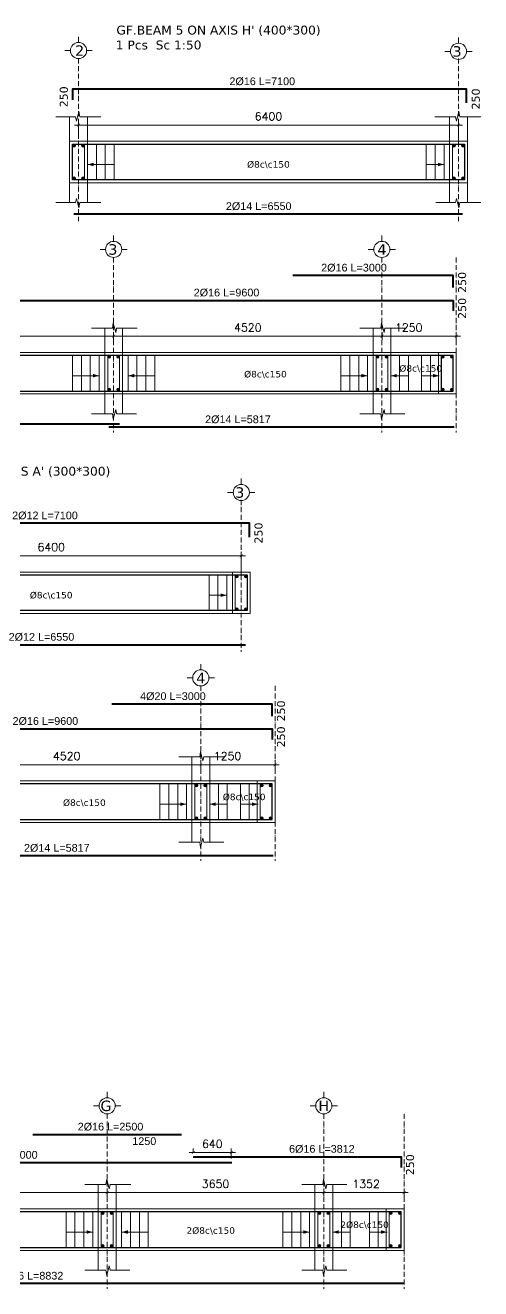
# Model space of a CAD drawing. Header units: inches. Extents: x -17020 to 43805, y -10194 to 123061.
# Drawn here: x 4543 to 5310, y 111183 to 113313 of the extents above; entities that cross this region are included whole.
import ezdxf

# ---------------------------------------------------------------- set-up
doc = ezdxf.new("R2010")
doc.units = ezdxf.units.IN
doc.header["$LTSCALE"] = 0.7
doc.header["$MEASUREMENT"] = 0
doc.linetypes.add('ACAD_ISO10W100', pattern=[18, 12, -3, 0, -3])
doc.layers.get('0').update_dxf_attribs({"lineweight": 13})
doc.layers.get('Defpoints').update_dxf_attribs({"lineweight": 5})
for name, color, linetype, lineweight in [('axis', 254, 'ACAD_ISO10W100', 9), ('BEAM FRAME', 5, 'Continuous', 18), ('COLUMN', 4, 'Continuous', 20), ('elevline', 30, 'Continuous', 20), ('FRAME 070', 5, 'Continuous', 60), ('hatch', 9, 'Continuous', 9), ('renforcment', 141, 'Continuous', 40), ('tex', 3, 'Continuous', 25), ('TEXT', 3, 'Continuous', 25), ('top rein. extension', 50, 'Continuous', 20), ('top renforcment', 7, 'Continuous', 40)]:
    doc.layers.add(name, color=color, linetype=linetype, lineweight=lineweight)
doc.styles.add('100', font='romans.shx', dxfattribs={"height": 13.5})
doc.styles.add('romanc', font='verdana.ttf', dxfattribs={"height": 250})
doc.styles.get("Standard").update_dxf_attribs({"font": 'arial.ttf', "height": 13})
doc.dimstyles.new('100', dxfattribs={"dimtxt": 13.5, "dimasz": 5, "dimexe": 7, "dimexo": 7, "dimgap": 8, "dimtad": 1, "dimdec": 0, "dimlfac": 10, "dimzin": 4, "dimdsep": 46, "dimtxsty": '100', "dimblk": 'ARCHTICK', "dimcen": 0.09, "dimdle": 7, "dimclrd": 1, "dimclre": 8, "dimclrt": 2, "dimadec": 0, "dimazin": 1, "dimtfac": 1, "dimtdec": 0, "dimtix": 1, "dimtofl": 0, "dimtmove": 0, "dimatfit": 3, "dimldrblk": 'ARCHTICK', "dimfxl": 0.18, "dimtolj": 1, "dimtzin": 0, "dimlwd": -1, "dimlwe": -1, "dimarcsym": 0})
doc.dimstyles.get("Standard").update_dxf_attribs({"dimtxt": 13, "dimasz": 5, "dimexe": 0.18, "dimexo": 0.0625, "dimgap": 6, "dimtad": 1, "dimdec": 0, "dimlfac": 10, "dimzin": 0, "dimdsep": 46, "dimtxsty": 'Standard', "dimblk": 'ARCHTICK', "dimcen": 0.09, "dimse1": 1, "dimse2": 1, "dimclrd": 1, "dimclre": 7, "dimclrt": 3, "dimadec": 0, "dimazin": 0, "dimtfac": 1, "dimtdec": 0, "dimtix": 1, "dimtofl": 0, "dimtmove": 0, "dimatfit": 3, "dimldrblk": 'ARCHTICK', "dimfxl": 1, "dimtolj": 1, "dimtzin": 0, "dimarcsym": 0})

# ---------------------------------------------------------------- blocks, each defined once
blk = doc.blocks.new('_ArchTick')
at = {"color": 0, "linetype": 'ByBlock', "lineweight": 0, "const_width": 0.15}
blk.add_lwpolyline([(-0.5, -0.5), (0.5, 0.5)], dxfattribs=at)
blk = doc.blocks.new('*D1268')
at = {"color": 8, "transparency": 16777216}
for p, q in [((4632.6, 113126.9), (4632.6, 113152.1)), ((5272.6, 113108.5), (5272.6, 113152.1))]:
    blk.add_line(p, q, dxfattribs=at)
at = {"color": 1, "transparency": 16777216}
blk.add_line((5279.6, 113145.1), (4625.6, 113145.1), dxfattribs=at)
at = {"layer": 'Defpoints', "color": 0, "transparency": 16777216}
for p in [(4632.6, 113145.1), (4632.6, 113119.9), (5272.6, 113101.5)]:
    blk.add_point(p, dxfattribs=at)
at = {"color": 1, "transparency": 16777216, "xscale": 5, "yscale": 5, "zscale": 5, "rotation": 180}
blk.add_blockref('_ArchTick', (4632.6, 113145.1), dxfattribs=at)
at = {"color": 1, "transparency": 16777216, "xscale": 5, "yscale": 5, "zscale": 5}
blk.add_blockref('_ArchTick', (5272.6, 113145.1), dxfattribs=at)
at = {"color": 2, "transparency": 16777216, "insert": (4952.6, 113159.8), "char_height": 13.5, "attachment_point": 5, "style": '100'}
blk.add_mtext('\\A1;6400', dxfattribs=at)
blk = doc.blocks.new('*D1269')
at = {"layer": 'Defpoints', "color": 0, "transparency": 16777216}
for p in [(4624.6, 112995.1, -37318.8), (4624.6, 112995.1), (5279.6, 112995.1, -13870.6)]:
    blk.add_point(p, dxfattribs=at)
at = {"layer": 'TEXT', "color": 3, "transparency": 16777216, "insert": (4936.1, 113008.1), "char_height": 13, "attachment_point": 5}
blk.add_mtext('\\A1;2%%C14 L=6550', dxfattribs=at)
blk = doc.blocks.new('*D1270')
at = {"layer": 'Defpoints', "color": 0, "transparency": 16777216}
for p in [(4599.2, 113205.6, -440.4), (5309.2, 113205.6, 46.4), (5309.2, 113205.6)]:
    blk.add_point(p, dxfattribs=at)
at = {"layer": 'TEXT', "color": 3, "transparency": 16777216, "insert": (4942.1, 113218.7), "char_height": 13, "attachment_point": 5}
blk.add_mtext('\\A1;2%%C16 L=7100', dxfattribs=at)
blk = doc.blocks.new('*D1283')
at = {"color": 1, "transparency": 16777216}
blk.add_line((4684.8, 112788.9), (5150.8, 112788.9), dxfattribs=at)
at = {"color": 8, "transparency": 16777216}
for p, q in [((4691.8, 112782.3), (4691.8, 112795.9)), ((5143.8, 112782.9), (5143.8, 112795.9))]:
    blk.add_line(p, q, dxfattribs=at)
at = {"layer": 'Defpoints', "color": 0, "transparency": 16777216}
for p in [(5143.8, 112788.9), (4691.8, 112775.3), (5143.8, 112775.9)]:
    blk.add_point(p, dxfattribs=at)
at = {"color": 1, "transparency": 16777216, "xscale": 5, "yscale": 5, "zscale": 5, "rotation": 180}
blk.add_blockref('_ArchTick', (4691.8, 112788.9), dxfattribs=at)
at = {"color": 1, "transparency": 16777216, "xscale": 5, "yscale": 5, "zscale": 5}
blk.add_blockref('_ArchTick', (5143.8, 112788.9), dxfattribs=at)
at = {"color": 2, "transparency": 16777216, "insert": (4917.8, 112803.6), "char_height": 13.5, "attachment_point": 5, "style": '100'}
blk.add_mtext('\\A1;4520', dxfattribs=at)
blk = doc.blocks.new('*D1284')
at = {"layer": 'Defpoints', "color": 0, "transparency": 16777216}
for p in [(4334.7, 112849.4, -157.8), (4334.7, 112849.4), (5294.8, 112849.4, -218.5)]:
    blk.add_point(p, dxfattribs=at)
at = {"layer": 'TEXT', "color": 3, "transparency": 16777216, "insert": (4881.9, 112862.4), "char_height": 13, "attachment_point": 5}
blk.add_mtext('\\A1;2%%C16 L=9600', dxfattribs=at)
blk = doc.blocks.new('*D1285')
at = {"color": 1, "transparency": 16777216}
blk.add_line((4698.8, 112788.9), (4044.8, 112788.9), dxfattribs=at)
at = {"color": 8, "transparency": 16777216}
for p, q in [((4051.8, 112780), (4051.8, 112795.9)), ((4691.8, 112782.3), (4691.8, 112795.9))]:
    blk.add_line(p, q, dxfattribs=at)
at = {"layer": 'Defpoints', "color": 0, "transparency": 16777216}
for p in [(4051.8, 112788.9), (4051.8, 112773), (4691.8, 112775.3)]:
    blk.add_point(p, dxfattribs=at)
at = {"color": 1, "transparency": 16777216, "xscale": 5, "yscale": 5, "zscale": 5, "rotation": 180}
blk.add_blockref('_ArchTick', (4051.8, 112788.9), dxfattribs=at)
at = {"color": 1, "transparency": 16777216, "xscale": 5, "yscale": 5, "zscale": 5}
blk.add_blockref('_ArchTick', (4691.8, 112788.9), dxfattribs=at)
at = {"color": 2, "transparency": 16777216, "insert": (4371.8, 112803.6), "char_height": 13.5, "attachment_point": 5, "style": '100'}
blk.add_mtext('\\A1;6400', dxfattribs=at)
blk = doc.blocks.new('*D1287')
at = {"layer": 'Defpoints', "color": 0, "transparency": 16777216}
for p in [(4993.8, 112891.4, -209.5), (5293.8, 112891.4, -218.4), (5293.8, 112891.4)]:
    blk.add_point(p, dxfattribs=at)
at = {"layer": 'TEXT', "color": 3, "transparency": 16777216, "insert": (5096.6, 112904.4), "char_height": 13, "attachment_point": 5}
blk.add_mtext('\\A1;2%%C16 L=3000', dxfattribs=at)
blk = doc.blocks.new('*D1289')
at = {"layer": 'Defpoints', "color": 0, "transparency": 16777216}
for p in [(4041.8, 112640.7, -13652.7), (4701.8, 112640.7, -37100.9), (4701.8, 112640.7)]:
    blk.add_point(p, dxfattribs=at)
at = {"layer": 'TEXT', "color": 3, "transparency": 16777216, "insert": (4389.1, 112653.7), "char_height": 13, "attachment_point": 5}
blk.add_mtext('\\A1;2%%C14 L=6600', dxfattribs=at)
blk = doc.blocks.new('*D1290')
at = {"color": 1, "transparency": 16777216}
blk.add_line((5275.8, 112788.9), (5136.8, 112788.9), dxfattribs=at)
at = {"color": 8, "transparency": 16777216}
for p, q in [((5143.8, 112782.8), (5143.8, 112795.9)), ((5268.8, 112782.5), (5268.8, 112795.9))]:
    blk.add_line(p, q, dxfattribs=at)
at = {"layer": 'Defpoints', "color": 0, "transparency": 16777216}
for p in [(5143.8, 112788.9), (5143.8, 112775.8), (5268.8, 112775.5)]:
    blk.add_point(p, dxfattribs=at)
at = {"color": 1, "transparency": 16777216, "xscale": 5, "yscale": 5, "zscale": 5, "rotation": 180}
blk.add_blockref('_ArchTick', (5143.8, 112788.9), dxfattribs=at)
at = {"color": 1, "transparency": 16777216, "xscale": 5, "yscale": 5, "zscale": 5}
blk.add_blockref('_ArchTick', (5268.8, 112788.9), dxfattribs=at)
at = {"color": 2, "transparency": 16777216, "insert": (5188.8, 112803.6), "char_height": 13.5, "attachment_point": 5, "style": '100'}
blk.add_mtext('\\A1;1250', dxfattribs=at)
blk = doc.blocks.new('*D1292')
at = {"layer": 'Defpoints', "color": 0, "transparency": 16777216}
for p in [(4683.8, 112635.6, -13652.7), (5265.5, 112635.6, -37100.9), (5265.5, 112635.6)]:
    blk.add_point(p, dxfattribs=at)
at = {"layer": 'TEXT', "color": 3, "transparency": 16777216, "insert": (4901.1, 112648.6), "char_height": 13, "attachment_point": 5}
blk.add_mtext('\\A1;2%%C14 L=5817', dxfattribs=at)
blk = doc.blocks.new('*D1342')
at = {"color": 1, "transparency": 16777216}
blk.add_line((4379.7, 112066.2), (4845.7, 112066.2), dxfattribs=at)
at = {"color": 8, "transparency": 16777216}
for p, q in [((4386.7, 112059.6), (4386.7, 112073.2)), ((4838.7, 112060.2), (4838.7, 112073.2))]:
    blk.add_line(p, q, dxfattribs=at)
at = {"layer": 'Defpoints', "color": 0, "transparency": 16777216}
for p in [(4838.7, 112066.2), (4386.7, 112052.6), (4838.7, 112053.2)]:
    blk.add_point(p, dxfattribs=at)
at = {"color": 1, "transparency": 16777216, "xscale": 5, "yscale": 5, "zscale": 5, "rotation": 180}
blk.add_blockref('_ArchTick', (4386.7, 112066.2), dxfattribs=at)
at = {"color": 1, "transparency": 16777216, "xscale": 5, "yscale": 5, "zscale": 5}
blk.add_blockref('_ArchTick', (4838.7, 112066.2), dxfattribs=at)
at = {"color": 2, "transparency": 16777216, "insert": (4612.7, 112081), "char_height": 13.5, "attachment_point": 5, "style": '100'}
blk.add_mtext('\\A1;4520', dxfattribs=at)
blk = doc.blocks.new('*D1343')
at = {"layer": 'Defpoints', "color": 0, "transparency": 16777216}
for p in [(4029.7, 112126.8, -157.8), (4029.7, 112126.8), (4989.7, 112126.8, -218.5)]:
    blk.add_point(p, dxfattribs=at)
at = {"layer": 'TEXT', "color": 3, "transparency": 16777216, "insert": (4576.8, 112139.8), "char_height": 13, "attachment_point": 5}
blk.add_mtext('\\A1;2%%C16 L=9600', dxfattribs=at)
blk = doc.blocks.new('*D1349')
at = {"color": 1, "transparency": 16777216}
blk.add_line((4970.7, 112066.2), (4831.7, 112066.2), dxfattribs=at)
at = {"color": 8, "transparency": 16777216}
for p, q in [((4838.7, 112060.1), (4838.7, 112073.2)), ((4963.7, 112059.9), (4963.7, 112073.2))]:
    blk.add_line(p, q, dxfattribs=at)
at = {"layer": 'Defpoints', "color": 0, "transparency": 16777216}
for p in [(4838.7, 112066.2), (4838.7, 112053.1), (4963.7, 112052.9)]:
    blk.add_point(p, dxfattribs=at)
at = {"color": 1, "transparency": 16777216, "xscale": 5, "yscale": 5, "zscale": 5, "rotation": 180}
blk.add_blockref('_ArchTick', (4838.7, 112066.2), dxfattribs=at)
at = {"color": 1, "transparency": 16777216, "xscale": 5, "yscale": 5, "zscale": 5}
blk.add_blockref('_ArchTick', (4963.7, 112066.2), dxfattribs=at)
at = {"color": 2, "transparency": 16777216, "insert": (4883.7, 112081), "char_height": 13.5, "attachment_point": 5, "style": '100'}
blk.add_mtext('\\A1;1250', dxfattribs=at)
blk = doc.blocks.new('*D1351')
at = {"layer": 'Defpoints', "color": 0, "transparency": 16777216}
for p in [(4378.7, 111912.9, -13652.7), (4960.4, 111912.9, -37100.9), (4960.4, 111912.9)]:
    blk.add_point(p, dxfattribs=at)
at = {"layer": 'TEXT', "color": 3, "transparency": 16777216, "insert": (4596, 111925.9), "char_height": 13, "attachment_point": 5}
blk.add_mtext('\\A1;2%%C14 L=5817', dxfattribs=at)
blk = doc.blocks.new('*D1352')
at = {"layer": 'Defpoints', "color": 0, "transparency": 16777216}
for p in [(4688.7, 112168.7, -209.5), (4988.7, 112168.7, -218.4), (4988.7, 112168.7)]:
    blk.add_point(p, dxfattribs=at)
at = {"layer": 'TEXT', "color": 3, "transparency": 16777216, "insert": (4791.6, 112181.7), "char_height": 13, "attachment_point": 5}
blk.add_mtext('\\A1;4%%C20 L=3000', dxfattribs=at)
blk = doc.blocks.new('*D1354')
at = {"color": 8, "transparency": 16777216}
for p, q in [((4266.7, 112400.4), (4266.7, 112425.6)), ((4906.7, 112382), (4906.7, 112425.6))]:
    blk.add_line(p, q, dxfattribs=at)
at = {"color": 1, "transparency": 16777216}
blk.add_line((4913.7, 112418.6), (4259.7, 112418.6), dxfattribs=at)
at = {"layer": 'Defpoints', "color": 0, "transparency": 16777216}
for p in [(4266.7, 112418.6), (4266.7, 112393.4), (4906.7, 112375)]:
    blk.add_point(p, dxfattribs=at)
at = {"color": 1, "transparency": 16777216, "xscale": 5, "yscale": 5, "zscale": 5, "rotation": 180}
blk.add_blockref('_ArchTick', (4266.7, 112418.6), dxfattribs=at)
at = {"color": 1, "transparency": 16777216, "xscale": 5, "yscale": 5, "zscale": 5}
blk.add_blockref('_ArchTick', (4906.7, 112418.6), dxfattribs=at)
at = {"color": 2, "transparency": 16777216, "insert": (4586.7, 112433.4), "char_height": 13.5, "attachment_point": 5, "style": '100'}
blk.add_mtext('\\A1;6400', dxfattribs=at)
blk = doc.blocks.new('*D1355')
at = {"layer": 'Defpoints', "color": 0, "transparency": 16777216}
for p in [(4258.7, 112268.7, -37318.8), (4258.7, 112268.7), (4913.7, 112268.7, -13870.6)]:
    blk.add_point(p, dxfattribs=at)
at = {"layer": 'TEXT', "color": 3, "transparency": 16777216, "insert": (4570.2, 112281.7), "char_height": 13, "attachment_point": 5}
blk.add_mtext('\\A1;2%%C12 L=6550', dxfattribs=at)
blk = doc.blocks.new('*D1356')
at = {"layer": 'Defpoints', "color": 0, "transparency": 16777216}
for p in [(4233.3, 112473.5, -440.4), (4943.3, 112473.5, 46.4), (4943.3, 112473.5)]:
    blk.add_point(p, dxfattribs=at)
at = {"layer": 'TEXT', "color": 3, "transparency": 16777216, "insert": (4576.1, 112486.5), "char_height": 13, "attachment_point": 5}
blk.add_mtext('\\A1;2%%C12 L=7100', dxfattribs=at)
blk = doc.blocks.new('*D1365')
at = {"layer": 'Defpoints', "color": 0, "transparency": 16777216}
for p in [(3890.9, 111395.2, -0.5), (3890.9, 111395.2), (4890.9, 111395.2, -167.8)]:
    blk.add_point(p, dxfattribs=at)
at = {"layer": 'TEXT', "color": 3, "transparency": 16777216, "insert": (4503.4, 111408.2), "char_height": 13, "attachment_point": 5}
blk.add_mtext('\\A1;4%%C16 L=10000', dxfattribs=at)
blk = doc.blocks.new('*D1366')
at = {"color": 1, "transparency": 16777216}
blk.add_line((4673.9, 111344.6), (5052.9, 111344.6), dxfattribs=at)
at = {"color": 8, "transparency": 16777216}
for p, q in [((4680.9, 111338.3), (4680.9, 111351.6)), ((5045.9, 111338.6), (5045.9, 111351.6))]:
    blk.add_line(p, q, dxfattribs=at)
at = {"layer": 'Defpoints', "color": 0, "transparency": 16777216}
for p in [(5045.9, 111344.6), (4680.9, 111331.3), (5045.9, 111331.6)]:
    blk.add_point(p, dxfattribs=at)
at = {"color": 1, "transparency": 16777216, "xscale": 5, "yscale": 5, "zscale": 5, "rotation": 180}
blk.add_blockref('_ArchTick', (4680.9, 111344.6), dxfattribs=at)
at = {"color": 1, "transparency": 16777216, "xscale": 5, "yscale": 5, "zscale": 5}
blk.add_blockref('_ArchTick', (5045.9, 111344.6), dxfattribs=at)
at = {"color": 2, "transparency": 16777216, "insert": (4863.4, 111359.4), "char_height": 13.5, "attachment_point": 5, "style": '100'}
blk.add_mtext('\\A1;3650', dxfattribs=at)
blk = doc.blocks.new('*D1367')
at = {"layer": 'Defpoints', "color": 0, "transparency": 16777216}
for p in [(4825.9, 111405.2, -157.8), (4825.9, 111405.2), (5207.1, 111405.2, -218.5)]:
    blk.add_point(p, dxfattribs=at)
at = {"layer": 'TEXT', "color": 3, "transparency": 16777216, "insert": (5042.5, 111418.2), "char_height": 13, "attachment_point": 5}
blk.add_mtext('\\A1;6%%C16 L=3812', dxfattribs=at)
blk = doc.blocks.new('*D1391')
at = {"color": 1, "transparency": 16777216}
blk.add_line((4896.9, 111412.2), (4818.9, 111412.2), dxfattribs=at)
at = {"color": 8, "transparency": 16777216}
for p, q in [((4825.9, 111412.2), (4825.9, 111419.2)), ((4889.9, 111402.2), (4889.9, 111419.2))]:
    blk.add_line(p, q, dxfattribs=at)
at = {"layer": 'Defpoints', "color": 0, "transparency": 16777216}
for p in [(4825.9, 111412.2), (4825.9, 111405.2), (4889.9, 111395.2)]:
    blk.add_point(p, dxfattribs=at)
at = {"color": 1, "transparency": 16777216, "xscale": 5, "yscale": 5, "zscale": 5, "rotation": 180}
blk.add_blockref('_ArchTick', (4825.9, 111412.2), dxfattribs=at)
at = {"color": 1, "transparency": 16777216, "xscale": 5, "yscale": 5, "zscale": 5}
blk.add_blockref('_ArchTick', (4889.9, 111412.2), dxfattribs=at)
at = {"color": 2, "transparency": 16777216, "insert": (4857.9, 111426.9), "char_height": 13.5, "attachment_point": 5, "style": '100'}
blk.add_mtext('\\A1;640', dxfattribs=at)
blk = doc.blocks.new('*D1371')
at = {"color": 1, "transparency": 16777216}
blk.add_line((5188.1, 111344.6), (5038.9, 111344.6), dxfattribs=at)
at = {"color": 8, "transparency": 16777216}
for p, q in [((5045.9, 111338.5), (5045.9, 111351.6)), ((5181.1, 111338.3), (5181.1, 111351.6))]:
    blk.add_line(p, q, dxfattribs=at)
at = {"layer": 'Defpoints', "color": 0, "transparency": 16777216}
for p in [(5045.9, 111344.6), (5045.9, 111331.5), (5181.1, 111331.3)]:
    blk.add_point(p, dxfattribs=at)
at = {"color": 1, "transparency": 16777216, "xscale": 5, "yscale": 5, "zscale": 5, "rotation": 180}
blk.add_blockref('_ArchTick', (5045.9, 111344.6), dxfattribs=at)
at = {"color": 1, "transparency": 16777216, "xscale": 5, "yscale": 5, "zscale": 5}
blk.add_blockref('_ArchTick', (5181.1, 111344.6), dxfattribs=at)
at = {"color": 2, "transparency": 16777216, "insert": (5117, 111359.4), "char_height": 13.5, "attachment_point": 5, "style": '100'}
blk.add_mtext('\\A1;1352', dxfattribs=at)
blk = doc.blocks.new('*D1372')
at = {"layer": 'Defpoints', "color": 0, "transparency": 16777216}
for p in [(4297.9, 111191.3, -13652.7), (5181.1, 111191.3, -37100.9), (5181.1, 111191.3)]:
    blk.add_point(p, dxfattribs=at)
at = {"layer": 'TEXT', "color": 3, "transparency": 16777216, "insert": (4551.7, 111204.3), "char_height": 13, "attachment_point": 5}
blk.add_mtext('\\A1;3%%C16 L=8832', dxfattribs=at)
blk = doc.blocks.new('*D1373')
at = {"color": 1, "transparency": 16777216}
blk.add_line((4687.9, 111344.6), (4298.9, 111344.6), dxfattribs=at)
at = {"color": 8, "transparency": 16777216}
for p, q in [((4305.9, 111337), (4305.9, 111351.6)), ((4680.9, 111338.3), (4680.9, 111351.6))]:
    blk.add_line(p, q, dxfattribs=at)
at = {"layer": 'Defpoints', "color": 0, "transparency": 16777216}
for p in [(4305.9, 111344.6), (4305.9, 111330), (4680.9, 111331.3)]:
    blk.add_point(p, dxfattribs=at)
at = {"color": 1, "transparency": 16777216, "xscale": 5, "yscale": 5, "zscale": 5, "rotation": 180}
blk.add_blockref('_ArchTick', (4305.9, 111344.6), dxfattribs=at)
at = {"color": 1, "transparency": 16777216, "xscale": 5, "yscale": 5, "zscale": 5}
blk.add_blockref('_ArchTick', (4680.9, 111344.6), dxfattribs=at)
at = {"color": 2, "transparency": 16777216, "insert": (4493.4, 111359.4), "char_height": 13.5, "attachment_point": 5, "style": '100'}
blk.add_mtext('\\A1;3750', dxfattribs=at)
blk = doc.blocks.new('*D1403')
at = {"layer": 'Defpoints', "color": 0, "transparency": 16777216}
for p in [(4555.9, 111442.7, -203.1), (4555.9, 111442.7), (4805.9, 111442.7, -189.9)]:
    blk.add_point(p, dxfattribs=at)
at = {"layer": 'TEXT', "color": 3, "transparency": 16777216, "insert": (4686.5, 111455.7), "char_height": 13, "attachment_point": 5}
blk.add_mtext('\\A1;2%%C16 L=2500', dxfattribs=at)
blk = doc.blocks.new('*D1404')
at = {"layer": 'Defpoints', "color": 0, "transparency": 16777216}
for p in [(4680.9, 111441.2), (4805.9, 111441.2), (4805.9, 111418.8)]:
    blk.add_point(p, dxfattribs=at)
at = {"layer": 'TEXT', "color": 3, "transparency": 16777216, "insert": (4743.4, 111431.4), "char_height": 13, "attachment_point": 5}
blk.add_mtext('\\A1;1250', dxfattribs=at)

msp = doc.modelspace()

# ---------------------------------------------------------------- hatches: boundary and pattern name
at = {"layer": 'elevline'}
for points in [[(4627.41, 113110.4, 1), (4622.65, 113110.4, 1)], [(4637.89, 113110.4, -1), (4642.65, 113110.4, -1)], [(5267.41, 113110.4, 1), (5262.65, 113110.4, 1)], [(5277.89, 113110.4, -1), (5282.65, 113110.4, -1)], [(4627.41, 113055.15, -1), (4622.65, 113055.15, -1)], [(4637.89, 113055.15, 1), (4642.65, 113055.15, 1)], [(5267.41, 113055.15, -1), (5262.65, 113055.15, -1)], [(5277.89, 113055.15, 1), (5282.65, 113055.15, 1)], [(4686.51, 112754.19, 1), (4681.76, 112754.19, 1)], [(4697, 112754.19, -1), (4701.76, 112754.19, -1)], [(5138.51, 112754.19, 1), (5133.76, 112754.19, 1)], [(5149, 112754.19, -1), (5153.76, 112754.19, -1)], [(5248.51, 112754.19, 1), (5243.76, 112754.19, 1)], [(5259, 112754.19, -1), (5263.76, 112754.19, -1)], [(4686.51, 112698.95, -1), (4681.76, 112698.95, -1)], [(4697, 112698.95, 1), (4701.76, 112698.95, 1)], [(5138.51, 112698.95, -1), (5133.76, 112698.95, -1)], [(5149, 112698.95, 1), (5153.76, 112698.95, 1)], [(5248.51, 112698.95, -1), (5243.76, 112698.95, -1)], [(5259, 112698.95, 1), (5263.76, 112698.95, 1)], [(4901.48, 112383.93, 1), (4896.72, 112383.93, 1)], [(4911.96, 112383.93, -1), (4916.72, 112383.93, -1)], [(4901.48, 112328.69, -1), (4896.72, 112328.69, -1)], [(4911.96, 112328.69, 1), (4916.72, 112328.69, 1)], [(4833.48, 112031.53, 1), (4828.72, 112031.53, 1)], [(4843.96, 112031.53, -1), (4848.72, 112031.53, -1)], [(4943.48, 112031.53, 1), (4938.72, 112031.53, 1)], [(4953.96, 112031.53, -1), (4958.72, 112031.53, -1)], [(4833.48, 111976.29, -1), (4828.72, 111976.29, -1)], [(4843.96, 111976.29, 1), (4848.72, 111976.29, 1)], [(4943.48, 111976.29, -1), (4938.72, 111976.29, -1)], [(4953.96, 111976.29, 1), (4958.72, 111976.29, 1)], [(4675.65, 111309.93, 1), (4670.89, 111309.93, 1)], [(4686.14, 111309.93, -1), (4690.89, 111309.93, -1)], [(5040.65, 111309.93, 1), (5035.89, 111309.93, 1)], [(5051.14, 111309.93, -1), (5055.89, 111309.93, -1)], [(5160.82, 111309.93, 1), (5156.07, 111309.93, 1)], [(5171.31, 111309.93, -1), (5176.07, 111309.93, -1)], [(4675.65, 111254.69, -1), (4670.89, 111254.69, -1)], [(4686.14, 111254.69, 1), (4690.89, 111254.69, 1)], [(5040.65, 111254.69, -1), (5035.89, 111254.69, -1)], [(5051.14, 111254.69, 1), (5055.89, 111254.69, 1)], [(5160.82, 111254.69, -1), (5156.07, 111254.69, -1)], [(5171.31, 111254.69, 1), (5176.07, 111254.69, 1)]]:
    msp.add_hatch(color=256, dxfattribs=at).paths.add_polyline_path(points)

# ---------------------------------------------------------------- linework, layer by layer
at = {"layer": 'axis'}
for p, q in [((4632.65, 113257.16), (4632.65, 112983.04)), ((5272.65, 113257.16), (5272.65, 112983.04)), ((4691.76, 112921.76), (4691.76, 112626.83)), ((5143.76, 112921.76), (5143.76, 112626.83)), ((5268.76, 112921.76), (5268.76, 112626.83)), ((4906.72, 112513.23), (4906.72, 112256.57)), ((4838.72, 112199.1), (4838.72, 111904.17)), ((4963.72, 112199.1), (4963.72, 111904.17)), ((4680.89, 111477.5), (4680.89, 111182.57)), ((5045.89, 111477.5), (5045.89, 111182.57)), ((5181.07, 111477.5), (5181.07, 111182.57))]:
    msp.add_line(p, q, dxfattribs=at)
at = {"layer": 'BEAM FRAME', "elevation": 217.91}
for points in [[(5287.65, 113047.77), (4617.65, 113047.77), (4617.65, 113117.77), (5287.65, 113117.77)], [(3424.76, 112691.57), (5268.76, 112691.57), (5268.76, 112761.57), (3424.76, 112761.57)], [(4921.72, 112321.31), (4251.72, 112321.31), (4251.72, 112391.31), (4921.72, 112391.31)], [(3089.72, 111968.91), (4963.72, 111968.91), (4963.72, 112038.91), (3089.72, 112038.91)], [(3915.89, 111247.31), (5181.07, 111247.31), (5181.07, 111317.31), (3915.89, 111317.31)]]:
    msp.add_lwpolyline(points, close=True, dxfattribs=at)
at = {"layer": 'COLUMN', "lineweight": 20}
for p, q in [((4617.65, 113158.7, 217.91), (4617.65, 113117.77, 217.91)), ((4647.65, 113158.7, 217.91), (4647.65, 113117.77, 217.91)), ((5257.65, 113158.7, 217.91), (5257.65, 113117.77, 217.91)), ((5287.65, 113158.7, 217.91), (5287.65, 113117.77, 217.91)), ((4617.65, 113014.35, 217.91), (4617.65, 113047.77, 217.91)), ((4647.65, 113014.35, 217.91), (4647.65, 113047.77, 217.91)), ((5257.65, 113014.35, 217.91), (5257.65, 113047.77, 217.91)), ((5287.65, 113014.35, 217.91), (5287.65, 113047.77, 217.91)), ((4676.76, 112802.49, 217.91), (4676.76, 112761.57, 217.91)), ((4706.76, 112802.49, 217.91), (4706.76, 112761.57, 217.91)), ((5128.76, 112802.49, 217.91), (5128.76, 112761.57, 217.91)), ((5158.76, 112802.49, 217.91), (5158.76, 112761.57, 217.91)), ((4676.76, 112658.14, 217.91), (4676.76, 112691.57, 217.91)), ((4706.76, 112658.14, 217.91), (4706.76, 112691.57, 217.91)), ((5128.76, 112658.14, 217.91), (5128.76, 112691.57, 217.91)), ((5158.76, 112658.14, 217.91), (5158.76, 112691.57, 217.91)), ((4823.72, 112079.84, 217.91), (4823.72, 112038.91, 217.91)), ((4853.72, 112079.84, 217.91), (4853.72, 112038.91, 217.91)), ((4823.72, 111935.48, 217.91), (4823.72, 111968.91, 217.91)), ((4853.72, 111935.48, 217.91), (4853.72, 111968.91, 217.91)), ((4665.89, 111358.24, 217.91), (4665.89, 111317.31, 217.91)), ((4695.89, 111358.24, 217.91), (4695.89, 111317.31, 217.91)), ((5030.89, 111358.24, 217.91), (5030.89, 111317.31, 217.91)), ((5060.89, 111358.24, 217.91), (5060.89, 111317.31, 217.91)), ((4665.89, 111213.88, 217.91), (4665.89, 111247.31, 217.91)), ((4695.89, 111213.88, 217.91), (4695.89, 111247.31, 217.91)), ((5030.89, 111213.88, 217.91), (5030.89, 111247.31, 217.91)), ((5060.89, 111213.88, 217.91), (5060.89, 111247.31, 217.91))]:
    msp.add_line(p, q, dxfattribs=at)
at = {"layer": 'elevline'}
for p, q in [((4662.65, 113052.77), (4662.65, 113112.77)), ((4677.65, 113052.77), (4677.65, 113112.77)), ((4692.65, 113052.77), (4692.65, 113112.77)), ((5218.38, 113052.77), (5218.38, 113112.77)), ((5233.38, 113052.77), (5233.38, 113112.77)), ((5248.34, 113052.77), (5248.34, 113112.77)), ((4622.48, 112696.57), (4622.48, 112756.57)), ((4637.48, 112696.57), (4637.48, 112756.57)), ((4652.48, 112696.57), (4652.48, 112756.57)), ((4667.44, 112696.57), (4667.44, 112756.57)), ((4716.07, 112696.57), (4716.07, 112756.57)), ((4731.03, 112696.57), (4731.03, 112756.57)), ((4746.03, 112696.57), (4746.03, 112756.57)), ((4761.03, 112696.57), (4761.03, 112756.57)), ((5074.68, 112696.57), (5074.68, 112756.57)), ((5089.68, 112696.57), (5089.68, 112756.57)), ((5104.68, 112696.57), (5104.68, 112756.57)), ((5119.64, 112696.57), (5119.64, 112756.57)), ((5133.72, 112696.57), (5133.72, 112756.57)), ((5173.25, 112696.57), (5173.25, 112756.57)), ((5188.25, 112696.57), (5188.25, 112756.57)), ((5210.26, 112696.57), (5210.26, 112756.57)), ((5225.26, 112696.57), (5225.26, 112756.57)), ((5243.72, 112696.57), (5243.72, 112756.57)), ((4852.45, 112326.31), (4852.45, 112386.31)), ((4867.45, 112326.31), (4867.45, 112386.31)), ((4882.41, 112326.31), (4882.41, 112386.31)), ((4769.65, 111973.91), (4769.65, 112033.91)), ((4784.65, 111973.91), (4784.65, 112033.91)), ((4799.65, 111973.91), (4799.65, 112033.91)), ((4814.61, 111973.91), (4814.61, 112033.91)), ((4828.68, 111973.91), (4828.68, 112033.91)), ((4868.21, 111973.91), (4868.21, 112033.91)), ((4883.21, 111973.91), (4883.21, 112033.91)), ((4905.22, 111973.91), (4905.22, 112033.91)), ((4920.22, 111973.91), (4920.22, 112033.91)), ((4938.68, 111973.91), (4938.68, 112033.91)), ((4611.62, 111252.31), (4611.62, 111312.31)), ((4626.62, 111252.31), (4626.62, 111312.31)), ((4641.62, 111252.31), (4641.62, 111312.31)), ((4656.58, 111252.31), (4656.58, 111312.31)), ((4705.2, 111252.31), (4705.2, 111312.31)), ((4720.16, 111252.31), (4720.16, 111312.31)), ((4735.16, 111252.31), (4735.16, 111312.31)), ((4750.16, 111252.31), (4750.16, 111312.31)), ((4976.82, 111252.31), (4976.82, 111312.31)), ((4991.82, 111252.31), (4991.82, 111312.31)), ((5006.82, 111252.31), (5006.82, 111312.31)), ((5021.78, 111252.31), (5021.78, 111312.31)), ((5035.85, 111252.31), (5035.85, 111312.31)), ((5075.39, 111252.31), (5075.39, 111312.31)), ((5090.39, 111252.31), (5090.39, 111312.31)), ((5122.57, 111252.31), (5122.57, 111312.31)), ((5137.57, 111252.31), (5137.57, 111312.31)), ((5156.03, 111252.31), (5156.03, 111312.31))]:
    msp.add_line(p, q, dxfattribs=at)
for centre in [(4625.03, 113110.4), (4640.27, 113110.4), (5265.03, 113110.4), (5280.27, 113110.4), (4625.03, 113055.15), (4640.27, 113055.15), (5265.03, 113055.15), (5280.27, 113055.15), (4684.13, 112754.19), (4699.38, 112754.19), (5136.13, 112754.19), (5151.38, 112754.19), (5246.13, 112754.19), (5261.38, 112754.19), (4684.13, 112698.95), (4699.38, 112698.95), (5136.13, 112698.95), (5151.38, 112698.95), (5246.13, 112698.95), (5261.38, 112698.95), (4899.1, 112383.93), (4914.34, 112383.93), (4899.1, 112328.69), (4914.34, 112328.69), (4831.1, 112031.53), (4846.34, 112031.53), (4941.1, 112031.53), (4956.34, 112031.53), (4831.1, 111976.29), (4846.34, 111976.29), (4941.1, 111976.29), (4956.34, 111976.29), (4673.27, 111309.93), (4688.51, 111309.93), (5038.27, 111309.93), (5053.51, 111309.93), (5158.44, 111309.93), (5173.69, 111309.93), (4673.27, 111254.69), (4688.51, 111254.69), (5038.27, 111254.69), (5053.51, 111254.69), (5158.44, 111254.69), (5173.69, 111254.69)]:
    msp.add_circle(centre, 2.38, dxfattribs=at)
at = {"layer": 'FRAME 070', "lineweight": 20}
for p, q in [((4627.64, 113158.7, 217.91), (4594.25, 113158.7, 217.91)), ((4629.15, 113151.63, 217.91), (4627.64, 113158.7, 217.91)), ((4633.33, 113167.7, 217.91), (4629.15, 113151.63, 217.91)), ((4634.68, 113158.7, 217.91), (4633.33, 113167.7, 217.91)), ((4670.04, 113158.7, 217.91), (4634.68, 113158.7, 217.91)), ((5268.12, 113158.7, 217.91), (5232.76, 113158.7, 217.91)), ((5269.15, 113151.63, 217.91), (5267.64, 113158.7, 217.91)), ((5273.33, 113167.7, 217.91), (5269.15, 113151.63, 217.91)), ((5274.68, 113158.7, 217.91), (5273.33, 113167.7, 217.91)), ((5310.04, 113158.7, 217.91), (5274.68, 113158.7, 217.91)), ((4629.15, 113021.42, 217.91), (4627.64, 113014.35, 217.91)), ((4633.33, 113005.35, 217.91), (4629.15, 113021.42, 217.91)), ((5269.15, 113021.42, 217.91), (5267.64, 113014.35, 217.91)), ((5273.33, 113005.35, 217.91), (5269.15, 113021.42, 217.91)), ((4627.64, 113014.35, 217.91), (4594.25, 113014.35, 217.91)), ((4634.68, 113014.35, 217.91), (4633.33, 113005.35, 217.91)), ((4670.04, 113014.35, 217.91), (4634.68, 113014.35, 217.91)), ((5267.64, 113014.35, 217.91), (5234.25, 113014.35, 217.91)), ((5274.68, 113014.35, 217.91), (5273.33, 113005.35, 217.91)), ((5310.04, 113014.35, 217.91), (5274.68, 113014.35, 217.91)), ((4689.72, 112802.49, 217.91), (4691.07, 112811.49, 217.91)), ((4691.07, 112811.49, 217.91), (4695.26, 112795.42, 217.91)), ((5141.72, 112802.49, 217.91), (5143.07, 112811.49, 217.91)), ((5143.07, 112811.49, 217.91), (5147.26, 112795.42, 217.91)), ((4654.37, 112802.49, 217.91), (4689.72, 112802.49, 217.91)), ((4695.26, 112795.42, 217.91), (4696.76, 112802.49, 217.91)), ((4696.28, 112802.49, 217.91), (4731.64, 112802.49, 217.91)), ((5106.37, 112802.49, 217.91), (5141.72, 112802.49, 217.91)), ((5147.26, 112795.42, 217.91), (5148.76, 112802.49, 217.91)), ((5148.76, 112802.49, 217.91), (5182.15, 112802.49, 217.91)), ((4654.37, 112658.14, 217.91), (4689.72, 112658.14, 217.91)), ((4689.72, 112658.14, 217.91), (4691.07, 112649.14, 217.91)), ((4691.07, 112649.14, 217.91), (4695.26, 112665.22, 217.91)), ((4695.26, 112665.22, 217.91), (4696.76, 112658.14, 217.91)), ((4696.76, 112658.14, 217.91), (4730.15, 112658.14, 217.91)), ((5106.37, 112658.14, 217.91), (5141.72, 112658.14, 217.91)), ((5141.72, 112658.14, 217.91), (5143.07, 112649.14, 217.91)), ((5143.07, 112649.14, 217.91), (5147.26, 112665.22, 217.91)), ((5147.26, 112665.22, 217.91), (5148.76, 112658.14, 217.91)), ((5148.76, 112658.14, 217.91), (5182.15, 112658.14, 217.91)), ((4836.69, 112079.84, 217.91), (4838.04, 112088.84, 217.91)), ((4838.04, 112088.84, 217.91), (4842.22, 112072.76, 217.91)), ((4801.33, 112079.84, 217.91), (4836.69, 112079.84, 217.91)), ((4842.22, 112072.76, 217.91), (4843.73, 112079.84, 217.91)), ((4843.73, 112079.84, 217.91), (4877.11, 112079.84, 217.91)), ((4801.33, 111935.48, 217.91), (4836.69, 111935.48, 217.91)), ((4836.69, 111935.48, 217.91), (4838.04, 111926.48, 217.91)), ((4838.04, 111926.48, 217.91), (4842.22, 111942.56, 217.91)), ((4842.22, 111942.56, 217.91), (4843.73, 111935.48, 217.91)), ((4843.73, 111935.48, 217.91), (4877.11, 111935.48, 217.91)), ((4643.5, 111358.24, 217.91), (4678.86, 111358.24, 217.91)), ((4678.86, 111358.24, 217.91), (4680.21, 111367.24, 217.91)), ((4680.21, 111367.24, 217.91), (4684.39, 111351.16, 217.91)), ((4684.39, 111351.16, 217.91), (4685.9, 111358.24, 217.91)), ((4685.42, 111358.24, 217.91), (4720.78, 111358.24, 217.91)), ((5008.5, 111358.24, 217.91), (5043.86, 111358.24, 217.91)), ((5043.86, 111358.24, 217.91), (5045.21, 111367.24, 217.91)), ((5045.21, 111367.24, 217.91), (5049.39, 111351.16, 217.91)), ((5049.39, 111351.16, 217.91), (5050.9, 111358.24, 217.91)), ((5050.9, 111358.24, 217.91), (5084.29, 111358.24, 217.91)), ((4643.5, 111213.88, 217.91), (4678.86, 111213.88, 217.91)), ((4678.86, 111213.88, 217.91), (4680.21, 111204.88, 217.91)), ((4680.21, 111204.88, 217.91), (4684.39, 111220.96, 217.91)), ((4684.39, 111220.96, 217.91), (4685.9, 111213.88, 217.91)), ((4685.9, 111213.88, 217.91), (4719.29, 111213.88, 217.91)), ((5008.5, 111213.88, 217.91), (5043.86, 111213.88, 217.91)), ((5043.86, 111213.88, 217.91), (5045.21, 111204.88, 217.91)), ((5045.21, 111204.88, 217.91), (5049.39, 111220.96, 217.91)), ((5049.39, 111220.96, 217.91), (5050.9, 111213.88, 217.91)), ((5050.9, 111213.88, 217.91), (5084.29, 111213.88, 217.91))]:
    msp.add_line(p, q, dxfattribs=at)
at = {"layer": 'FRAME 070', "lineweight": 15}
for points in [[(4647.65, 113047.77), (4617.65, 113047.77), (4617.65, 113117.77), (4647.65, 113117.77)], [(5287.65, 113047.77), (5257.65, 113047.77), (5257.65, 113117.77), (5287.65, 113117.77)], [(4676.76, 112691.57), (4706.76, 112691.57), (4706.76, 112761.57), (4676.76, 112761.57)], [(5128.76, 112691.57), (5158.76, 112691.57), (5158.76, 112761.57), (5128.76, 112761.57)], [(5238.76, 112691.57), (5268.76, 112691.57), (5268.76, 112761.57), (5238.76, 112761.57)], [(4921.72, 112321.31), (4891.72, 112321.31), (4891.72, 112391.31), (4921.72, 112391.31)], [(4823.72, 111968.91), (4853.72, 111968.91), (4853.72, 112038.91), (4823.72, 112038.91)], [(4933.72, 111968.91), (4963.72, 111968.91), (4963.72, 112038.91), (4933.72, 112038.91)], [(4665.89, 111247.31), (4695.89, 111247.31), (4695.89, 111317.31), (4665.89, 111317.31)], [(5030.89, 111247.31), (5060.89, 111247.31), (5060.89, 111317.31), (5030.89, 111317.31)], [(5151.07, 111247.31), (5181.07, 111247.31), (5181.07, 111317.31), (5151.07, 111317.31)]]:
    msp.add_lwpolyline(points, close=True, dxfattribs=at)
at = {"layer": 'hatch'}
for p, q in [((4632.65, 113294.13), (4632.65, 113284.4)), ((5272.65, 113292.77), (5272.65, 113283.04)), ((4609.72, 113270.66), (4619.46, 113270.66)), ((4655.57, 113270.66), (4645.84, 113270.66)), ((5249.72, 113269.3), (5259.46, 113269.3)), ((5295.57, 113269.3), (5285.84, 113269.3)), ((4691.76, 112958.73), (4691.76, 112949)), ((5143.56, 112958.73), (5143.56, 112949)), ((4668.83, 112935.26), (4678.57, 112935.26)), ((4714.68, 112935.26), (4704.95, 112935.26)), ((5120.63, 112935.25), (5130.37, 112935.25)), ((5166.48, 112935.25), (5156.75, 112935.25)), ((4906.72, 112548.85), (4906.72, 112539.11)), ((4883.8, 112525.37), (4893.53, 112525.37)), ((4929.64, 112525.37), (4919.91, 112525.37)), ((4838.52, 112236.08), (4838.52, 112226.34)), ((4815.6, 112212.6), (4825.33, 112212.6)), ((4861.44, 112212.6), (4851.71, 112212.6)), ((4680.89, 111514.48), (4680.89, 111504.74)), ((5045.69, 111514.47), (5045.69, 111504.74)), ((4657.97, 111491), (4667.7, 111491)), ((4703.82, 111491), (4694.08, 111491)), ((5022.77, 111491), (5032.5, 111491)), ((5068.62, 111491), (5058.88, 111491))]:
    msp.add_line(p, q, dxfattribs=at)
for centre in [(4632.65, 113270.78), (5272.65, 113269.42), (4691.76, 112935.38), (5143.56, 112935.38), (4906.72, 112525.49), (4838.52, 112212.72), (4680.89, 111491.12), (5045.69, 111491.12)]:
    msp.add_circle(centre, 13.62, dxfattribs=at)
at = {"layer": 'renforcment', "lineweight": -2, "elevation": 217.91}
for points in [[(5282.65, 113052.77), (4622.65, 113052.77), (4622.65, 113112.77), (5282.65, 113112.77)], [(3429.76, 112696.57), (5263.76, 112696.57), (5263.76, 112756.57), (3429.76, 112756.57)], [(4916.72, 112326.31), (4256.72, 112326.31), (4256.72, 112386.31), (4916.72, 112386.31)], [(3094.72, 111973.91), (4958.72, 111973.91), (4958.72, 112033.91), (3094.72, 112033.91)], [(3920.89, 111252.31), (5176.07, 111252.31), (5176.07, 111312.31), (3920.89, 111312.31)]]:
    msp.add_lwpolyline(points, close=True, dxfattribs=at)
at = {"layer": 'top rein. extension'}
for p, q in [((4647.69, 113078.61), (4692.65, 113078.61)), ((5248.34, 113078.61), (5218.38, 113078.61)), ((4667.44, 112722.41), (4622.48, 112722.41)), ((4716.07, 112722.41), (4761.03, 112722.41)), ((5119.64, 112722.41), (5074.68, 112722.41)), ((5158.29, 112722.41), (5188.25, 112722.41)), ((5240.22, 112722.41), (5210.26, 112722.41)), ((4882.41, 112352.15), (4852.45, 112352.15)), ((4814.61, 111999.75), (4769.65, 111999.75)), ((4853.25, 111999.75), (4883.21, 111999.75)), ((4935.18, 111999.75), (4905.22, 111999.75)), ((4656.58, 111278.15), (4611.62, 111278.15)), ((4705.2, 111278.15), (4750.16, 111278.15)), ((5021.78, 111278.15), (4976.82, 111278.15)), ((5060.43, 111278.15), (5090.39, 111278.15)), ((5152.53, 111278.15), (5122.57, 111278.15))]:
    msp.add_line(p, q, dxfattribs=at)
for points in [[(4658.16, 113081.61), (4648.04, 113078.61), (4658.16, 113075.61)], [(5237.86, 113081.61), (5247.99, 113078.61), (5237.86, 113075.61)], [(4656.97, 112725.41), (4667.1, 112722.41), (4656.97, 112719.41)], [(4726.54, 112725.41), (4716.42, 112722.41), (4726.54, 112719.41)], [(5109.17, 112725.41), (5119.3, 112722.41), (5109.17, 112719.41)], [(5168.76, 112725.41), (5158.64, 112722.41), (5168.76, 112719.41)], [(5229.74, 112725.41), (5239.87, 112722.41), (5229.74, 112719.41)], [(4871.93, 112355.15), (4882.06, 112352.15), (4871.93, 112349.15)], [(4804.13, 112002.75), (4814.26, 111999.75), (4804.13, 111996.75)], [(4863.73, 112002.75), (4853.6, 111999.75), (4863.73, 111996.75)], [(4924.7, 112002.75), (4934.83, 111999.75), (4924.7, 111996.75)], [(4646.11, 111281.15), (4656.23, 111278.15), (4646.11, 111275.15)], [(4715.68, 111281.15), (4705.55, 111278.15), (4715.68, 111275.15)], [(5011.31, 111281.15), (5021.43, 111278.15), (5011.31, 111275.15)], [(5070.9, 111281.15), (5060.77, 111278.15), (5070.9, 111275.15)], [(5142.05, 111281.15), (5152.18, 111278.15), (5142.05, 111275.15)]]:
    msp.add_solid(points, dxfattribs=at)
at = {"layer": 'top renforcment'}
for p, q in [((4624.65, 112995.12, -217.91), (5279.65, 112995.12, -217.91)), ((4701.76, 112640.69), (4041.76, 112640.69)), ((5265.46, 112635.57), (4683.76, 112635.57)), ((4258.72, 112268.65, -217.91), (4913.72, 112268.65, -217.91)), ((4960.42, 111912.92), (4378.72, 111912.92)), ((5181.07, 111191.32), (4297.89, 111191.32))]:
    msp.add_line(p, q, dxfattribs=at)
for points in [[(5286.35, 113182.37), (5286.35, 113205.65), (4622.65, 113205.65), (4622.65, 113187.76)], [(5263.76, 112871.08), (5263.76, 112891.35), (4993.76, 112891.35)], [(4334.73, 112849.44), (5263.76, 112849.44), (5263.76, 112831.55)], [(4920.42, 112450.24), (4920.42, 112473.51), (4256.72, 112473.51), (4256.72, 112455.62)], [(4958.72, 112148.42), (4958.72, 112168.69), (4688.72, 112168.69)], [(4029.69, 112126.79), (4958.72, 112126.79), (4958.72, 112108.9)], [(4555.89, 111442.74), (4805.89, 111442.74)], [(4825.86, 111405.18), (5176.07, 111405.18), (5176.07, 111387.29)], [(3920.89, 111374.91), (3920.89, 111395.18), (4890.86, 111395.18)]]:
    msp.add_lwpolyline(points, dxfattribs=at)
at = {"layer": 'top renforcment', "lineweight": 15}
for points in [[(4642.65, 113052.77), (4622.65, 113052.77), (4622.65, 113112.77), (4642.65, 113112.77)], [(5282.65, 113052.77), (5262.65, 113052.77), (5262.65, 113112.77), (5282.65, 113112.77)], [(4681.76, 112696.57), (4701.76, 112696.57), (4701.76, 112756.57), (4681.76, 112756.57)], [(5133.76, 112696.57), (5153.76, 112696.57), (5153.76, 112756.57), (5133.76, 112756.57)], [(5243.76, 112696.57), (5263.76, 112696.57), (5263.76, 112756.57), (5243.76, 112756.57)], [(4916.72, 112326.31), (4896.72, 112326.31), (4896.72, 112386.31), (4916.72, 112386.31)], [(4828.72, 111973.91), (4848.72, 111973.91), (4848.72, 112033.91), (4828.72, 112033.91)], [(4938.72, 111973.91), (4958.72, 111973.91), (4958.72, 112033.91), (4938.72, 112033.91)], [(4670.89, 111252.31), (4690.89, 111252.31), (4690.89, 111312.31), (4670.89, 111312.31)], [(5035.89, 111252.31), (5055.89, 111252.31), (5055.89, 111312.31), (5035.89, 111312.31)], [(5156.07, 111252.31), (5176.07, 111252.31), (5176.07, 111312.31), (5156.07, 111312.31)]]:
    msp.add_lwpolyline(points, close=True, dxfattribs=at)

# ---------------------------------------------------------------- texts
at = {"layer": 'tex', "style": 'romanc'}
for s, p in [('%%C8c\\c150', (4916.49, 113073.24, -33436.19)), ('%%C8c\\c150', (4911.47, 112719.5, -33436.19)), ('%%C8c\\c150', (5173.02, 112729.22, -33436.19)), ('%%C8c\\c150', (4550.56, 112346.78, -33436.19)), ('%%C8c\\c150', (4875.61, 112006.56, -33436.19)), ('%%C8c\\c150', (4606.43, 111996.84, -33436.19)), ('2%%C8c\\c150', (5073.72, 111284.96, -33436.19)), ('2%%C8c\\c150', (4814.52, 111275.24, -33436.19))]:
    msp.add_text(s, height=11, dxfattribs=at).set_placement(p)
at = {"layer": 'TEXT', "style": 'romanc'}
for s, height, p in [("GF.BEAM 5 ON AXIS H' (400*300)", 15, (4696.42, 113297.78)), ('2', 17.6, (4626.81, 113261.86)), ('1 Pcs  Sc 1:50 ', 15, (4695.4, 113272.68)), ('3', 17.6, (5262.47, 113260.5)), ('3', 17.6, (4682.81, 112926.46)), ('4', 17.6, (5135.95, 112926.46)), ("GF.BEAM 13 ON AXIS A' (300*300)", 15, (4330.49, 112553.86)), ('3', 17.6, (4896.54, 112516.57)), ('4', 17.6, (4830.92, 112203.8)), ('G', 17.6, (4669.49, 111482.2)), ('H', 17.6, (5036.67, 111482.2))]:
    msp.add_text(s, height=height, dxfattribs=at).set_placement(p)
for p in [(4614.47, 113175.05, -73392.95), (5308.43, 113171.5, -72957.14), (5285.43, 112862.02, -73175.05), (5285.43, 112818.27, -73175.05), (4942.5, 112439.36, -72957.14), (4980.4, 112139.36, -73175.05), (4980.4, 112095.61, -73175.05), (5197.74, 111374.01, -73175.05)]:
    msp.add_text('250', height=13.5, rotation=90, dxfattribs=at).set_placement(p)

# ---------------------------------------------------------------- dimensions: what is measured, and where the dimension line sits
for base, p1, p2, picture, middle in [((4632.65, 113145.07), (5272.65, 113101.51), (4632.65, 113119.87), '*D1268', (4952.65, 113145.07)), ((4051.76, 112788.86), (4691.76, 112775.27), (4051.76, 112772.95), '*D1285', (4371.76, 112788.86)), ((5143.76, 112788.86), (5268.76, 112775.54), (5143.76, 112775.75), '*D1290', (5188.76, 112788.86)), ((4266.72, 112418.61), (4906.72, 112375.05), (4266.72, 112393.4), '*D1354', (4586.72, 112418.61)), ((4838.72, 112066.21), (4963.72, 112052.89), (4838.72, 112053.1), '*D1349', (4883.72, 112066.21)), ((4305.89, 111344.61), (4680.89, 111331.26), (4305.89, 111330.04), '*D1373', (4493.39, 111344.61)), ((5045.89, 111344.61), (5181.07, 111331.28), (5045.89, 111331.5), '*D1371', (5116.98, 111344.61))]:
    dim = msp.add_linear_dim(base=base, p1=p1, p2=p2, angle=180, dimstyle='100')
    dim.commit()
    dim.dimension.update_dxf_attribs({"geometry": picture, "text_midpoint": middle, "dimtype": 160})
for base, p1, p2, picture, middle in [((5143.76, 112788.86), (4691.76, 112775.27), (5143.76, 112775.87), '*D1283', (4917.76, 112788.86)), ((4838.72, 112066.21), (4386.72, 112052.62), (4838.72, 112053.21), '*D1342', (4612.72, 112066.21)), ((5045.89, 111344.61), (4680.89, 111331.26), (5045.89, 111331.61), '*D1366', (4863.39, 111344.61))]:
    dim = msp.add_linear_dim(base=base, p1=p1, p2=p2, dimstyle='100')
    dim.commit()
    dim.dimension.update_dxf_attribs({"geometry": picture, "text_midpoint": middle, "dimtype": 160})
dim = msp.add_linear_dim(base=(4825.86, 111412.18), p1=(4889.86, 111395.18), p2=(4825.86, 111405.18), dimstyle='100')
dim.commit()
dim.dimension.update_dxf_attribs({"geometry": '*D1391', "text_midpoint": (4857.86, 111426.93)})
at = {"layer": 'TEXT'}
for base, p1, p2, angle, text, picture, middle in [((5309.25, 113205.65), (4599.25, 113205.65, -440.37), (5309.25, 113205.65, 46.39), 0, '2%%C16 L=<>', '*D1270', (4942.08, 113205.65)), ((4624.65, 112995.12, 12366.96), (5279.65, 112995.12, -1503.63), (4624.65, 112995.12, -24951.83), 180, '2%%C14 L=<>', '*D1269', (4936.1, 112995.12, 12366.96)), ((5293.76, 112891.35), (4993.76, 112891.35, -209.54), (5293.76, 112891.35, -218.39), 0, '2%%C16 L=<>', '*D1287', (5096.61, 112891.35)), ((4334.73, 112849.44), (5294.76, 112849.44, -218.54), (4334.73, 112849.44, -157.78), 180, '2%%C16 L=<>', '*D1284', (4881.87, 112849.44)), ((4701.76, 112640.69, 12366.96), (4041.76, 112640.69, -1285.72), (4701.76, 112640.69, -24733.92), 0, '2%%C14 L=<>', '*D1289', (4389.14, 112640.69, 12366.96)), ((5265.46, 112635.57, 12366.96), (4683.76, 112635.57, -1285.72), (5265.46, 112635.57, -24733.92), 0, '2%%C14 L=<>', '*D1292', (4901.05, 112635.57, 12366.96)), ((4943.32, 112473.51), (4233.32, 112473.51, -440.37), (4943.32, 112473.51, 46.39), 0, '2%%C12 L=<>', '*D1356', (4576.15, 112473.51)), ((4258.72, 112268.65, 12366.96), (4913.72, 112268.65, -1503.63), (4258.72, 112268.65, -24951.83), 180, '2%%C12 L=<>', '*D1355', (4570.17, 112268.65, 12366.96)), ((4988.72, 112168.69), (4688.72, 112168.69, -209.54), (4988.72, 112168.69, -218.39), 0, '4%%C20 L=<>', '*D1352', (4791.58, 112168.69)), ((4029.69, 112126.79), (4989.72, 112126.79, -218.54), (4029.69, 112126.79, -157.78), 180, '2%%C16 L=<>', '*D1343', (4576.83, 112126.79)), ((4960.42, 111912.92, 12366.96), (4378.72, 111912.92, -1285.72), (4960.42, 111912.92, -24733.92), 0, '2%%C14 L=<>', '*D1351', (4596.01, 111912.92, 12366.96)), ((4555.89, 111442.74), (4805.89, 111442.74, -189.88), (4555.89, 111442.74, -203.15), 180, '2%%C16 L=<>', '*D1403', (4686.46, 111442.74)), ((3890.89, 111395.18), (4890.86, 111395.18, -167.76), (3890.89, 111395.18, -0.48), 180, '4%%C16 L=<>', '*D1365', (4503.37, 111395.18)), ((4825.86, 111405.18), (5207.07, 111405.18, -218.54), (4825.86, 111405.18, -157.78), 180, '6%%C16 L=<>', '*D1367', (5042.48, 111405.18)), ((5181.07, 111191.32, 12366.96), (4297.89, 111191.32, -1285.72), (5181.07, 111191.32, -24733.92), 0, '3%%C16 L=<>', '*D1372', (4551.66, 111191.32, 12366.96))]:
    dim = msp.add_linear_dim(base=base, p1=p1, p2=p2, angle=angle, text=text, dimstyle='Standard', override={"dimsd1": 1, "dimsd2": 1, "dimfxl": 0.1, "dimfxlon": 1}, dxfattribs=at)
    dim.commit()
    dim.dimension.update_dxf_attribs({"geometry": picture, "text_midpoint": middle, "dimtype": 161})
dim = msp.add_linear_dim(base=(4805.89, 111418.78), p1=(4680.89, 111441.18), p2=(4805.89, 111441.18), dimstyle='Standard', override={"dimsd1": 1, "dimsd2": 1, "dimfxl": 0.1, "dimfxlon": 1}, dxfattribs=at)
dim.commit()
dim.dimension.update_dxf_attribs({"geometry": '*D1404', "text_midpoint": (4743.39, 111431.42)})

doc.saveas('drawing.dxf')
